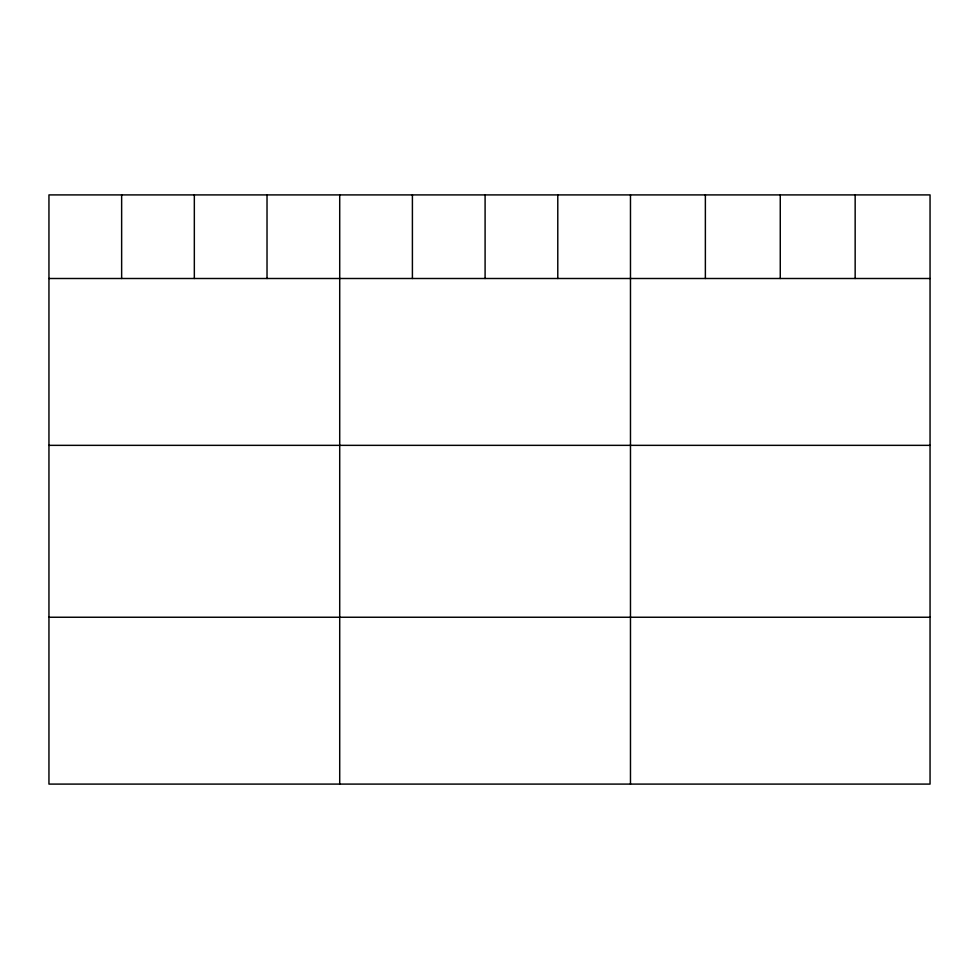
<?xml version="1.0" encoding="UTF-8"?>
<svg xmlns="http://www.w3.org/2000/svg" width="979" height="979" viewBox="0 0 979 979"><rect width="100%" height="100%" fill="white"/><g stroke="black" fill="none" stroke-linecap="round" stroke-linejoin="round"><path stroke-width="1.47" d="M930.05 278.501L930.05 784.093L48.95 784.093L48.95 194.907L930.05 194.907L930.05 278.501L48.95 278.501M48.95 445.347L930.05 445.347M48.95 617.247L930.05 617.247M855.156 194.907L855.156 278.501M780.263 194.907L780.263 278.501M705.369 194.907L705.369 278.501M630.476 194.907L630.476 784.093M557.785 194.907L557.785 278.501M485.094 194.907L485.094 278.501M412.404 194.907L412.404 278.501M339.713 194.907L339.713 784.093M267.022 194.907L267.022 278.501M194.332 194.907L194.332 278.501M121.641 194.907L121.641 278.501"/></g></svg>
